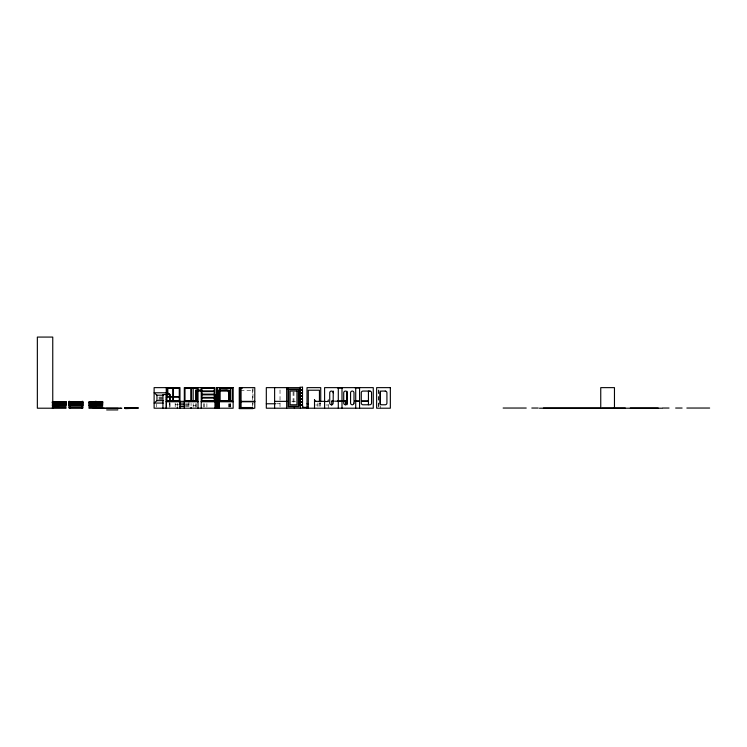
<?xml version="1.0" encoding="UTF-8"?>
<svg xmlns="http://www.w3.org/2000/svg" width="747" height="747" viewBox="0 0 747 747"><rect width="100%" height="100%" fill="white"/><g stroke="black" fill="none" stroke-linecap="round" stroke-linejoin="round"><path stroke-width="0.56" stroke-dasharray="3.73 2.8" d="M240.403 390.382L252.972 390.382M159.232 397.068L164.947 397.068M158.579 397.927L165.442 397.927M159.232 398.777L164.947 398.777M158.579 399.636L165.442 399.636M335.179 400.924L337.457 400.924M291.806 401.354L296.382 401.354M324.796 401.354L328.232 401.354M335.179 401.354L337.457 401.354M324.796 401.783L328.232 401.783M276.595 403.772L280.022 403.772M319.436 403.772L320.724 403.772M185.368 403.922L191.073 403.922M175.19 404.781L178.617 404.781M185.368 404.781L191.073 404.781M315.664 404.995L317.942 404.995M325.944 404.995L328.232 404.995M185.368 405.64L191.073 405.64M193.174 405.789L195.593 405.789M185.368 406.489L191.073 406.489L191.073 403.315M380.279 405.92L380.279 408.207M378.906 389.925L378.906 407.068M378.421 389.925L378.421 407.068M328.232 408.207L328.232 399.636A1.718 1.718 0 0 1 326.514 401.354M320.724 402.493L320.724 407.096M319.436 402.586L319.436 408.207M317.942 402.848L317.942 408.207M293.954 391.895L293.954 402.857M293.095 391.895L293.095 402.857M280.022 389.925L280.022 407.096M252.972 387.637L252.962 406.349M252.281 389.458L252.281 401.877M252.281 403.007L252.281 406.396M230.655 403.688L230.655 407.078M230.496 403.632L230.496 407.068M229.646 403.8L229.646 407.106M229.217 403.707L229.217 407.078M228.629 403.8L228.629 407.106M206.891 403.632L206.891 407.068M204.473 403.669L204.473 407.106M203.464 403.632L203.464 407.106M196.601 403.632L196.601 407.106M195.593 403.623L195.593 408.207M193.174 403.52L193.174 407.404M188.907 401.354L188.907 407.068M177.366 403.315L177.366 406.489M175.19 403.063L175.19 407.068M170.008 402.848L170.008 407.134M169.793 403.632L169.793 407.068M169.522 400.737L169.522 407.348M156.3 403.922L156.3 407.134"/><path stroke-width="1.12" d="M166.497 394.388L167.823 392.782L154.115 392.782L156.954 395.2L163.612 395.2M163.612 400.653L156.954 400.653L154.115 403.063L163.248 403.063M337.84 388.067L342.406 388.067M359.307 388.067L354.732 387.637M201.923 388.328L214.258 388.328M242.177 388.328L239.936 388.328L239.936 407.526L252.281 407.526M286.671 389.01L299.005 389.01L299.005 406.835L288.043 406.835L288.043 387.637M201.139 390.055L195.593 390.055L195.593 400.261M201.923 390.896L214.258 390.896M201.746 391.064L196.601 391.064L196.601 400.495M201.923 391.577L214.258 391.577M167.235 393.641L169.522 393.641L169.522 394.5M201.923 394.155L214.258 394.155M201.923 394.836L214.258 394.836M166.945 396.638L172.772 396.638M173.453 396.638L179.28 396.638M166.945 397.068L172.772 397.068M173.453 397.068L179.28 397.068M201.923 397.413L214.258 397.413M201.923 398.095L214.258 398.095M334.03 400.924L331.752 400.924L331.752 405.089M337.457 400.924L346.981 400.924M354.732 400.924L359.307 400.924M361.585 400.924L368.439 400.924M166.254 401.354L198.02 401.354M201.232 401.354L214.949 401.335M219.441 401.335L233.148 401.354M241.076 401.354L254.783 401.354M274.625 401.354L287.193 401.354M314.515 401.354L325.375 401.354M331.752 401.354L334.03 401.354M337.457 401.354L346.981 401.354M354.732 401.354L359.307 401.354M361.585 401.354L368.439 401.354M69.069 401.606L82.777 401.606M166.254 401.765L179.971 401.765M184.313 401.765L198.02 401.765M201.232 401.765L214.949 401.765M219.441 401.765L233.148 401.765M241.076 401.765L254.783 401.765M69.069 402.035L69.751 402.035M82.095 402.035L82.777 402.035M95.457 402.035L96.139 402.035M52.355 402.465L66.063 402.465M69.069 402.465L82.777 402.465M88.94 402.465L102.656 402.465M52.355 402.512L66.063 402.512M69.069 402.512L82.777 402.512M88.94 402.512L102.656 402.512M69.069 402.932L82.777 402.932M179.766 403.063L184.332 403.063M69.069 403.193L82.777 403.193M69.069 403.623L82.777 403.623M69.069 403.884L82.777 403.884M266.315 403.772L275.456 403.772M307.017 403.772L308.296 403.772M69.069 404.304L82.777 404.304M69.069 404.566L82.777 404.566M179.766 404.781L184.332 404.781M69.069 404.986L82.777 404.986M69.069 405.257L82.777 405.257M299.958 405.21L302.526 405.21L302.955 407.348M69.069 405.677L82.777 405.677M69.069 405.938L82.777 405.938M179.766 406.489L184.332 406.489M302.386 407.348L308.091 407.348L308.091 408.207M69.069 407.526L82.777 407.526M124.572 407.778L138.279 407.778M503.133 408.039L526.233 408.039M531.799 408.039L538.26 408.039M543.386 408.039L600.663 408.039M602.129 408.039L625.314 408.039M630.272 408.039L658.219 408.039M662.57 408.039L669.023 408.039M675.643 408.039L682.104 408.039M686.848 408.039L709.65 408.039M121.864 408.207L88.94 408.207L88.94 407.526L102.656 407.526L102.656 408.207M124.497 408.207L138.279 408.207M239.255 408.207L254.783 408.207L254.783 387.637L239.255 387.637L239.255 408.637L252.962 408.637M539.474 408.207L662.019 408.207M117.624 408.637L121.005 408.207M106.653 409.926L117.802 409.926M614.464 408.207L614.464 387.637L600.747 387.637L600.747 408.207M380.279 391.064L380.279 404.781M368.439 391.064L368.439 404.781M359.568 387.637L359.568 408.207M355.712 387.637L355.712 408.207M346.981 391.279L346.981 404.781M345.459 400.924L345.459 404.781M341.995 387.637L341.995 408.207M338.298 387.637L338.298 408.207M333.265 391.064L333.162 403.063A1.718 1.718 0 0 1 331.444 404.781A1.718 1.718 0 0 1 329.726 403.063L329.726 392.782A1.718 1.718 0 0 1 331.444 391.064A1.718 1.718 0 0 1 333.162 392.782M324.59 408.207L324.59 387.637L373.276 387.637L373.276 408.207L266.315 408.207L266.315 387.637L300.378 387.637L300.378 408.207M320.724 401.466L320.724 387.637L307.017 387.637L307.017 408.207M319.436 401.512L319.436 390.214L308.296 390.214L308.296 408.207M314.515 408.207L314.515 399.636A1.718 1.718 0 0 0 316.233 401.354M294.383 407.348L294.383 408.207M286.671 387.637L286.671 408.207M274.625 387.637L274.625 408.207M241.076 387.637L241.076 408.207M230.655 387.637L230.655 400.299M230.496 387.637L230.496 400.205M229.646 400.495L229.646 392.782L228.843 390.849L226.92 390.055L219.319 390.42L217.956 392.782L217.956 408.207M229.217 400.336L229.217 390.214L218.077 390.214L218.077 408.207M228.629 400.495L228.629 392.782A1.718 1.718 0 0 0 226.92 391.064L220.682 391.064A1.718 1.718 0 0 0 218.974 392.782L218.974 408.207M219.441 387.637L219.441 408.207M216.947 387.637L216.947 408.207M215.902 394.5L215.902 408.207L154.115 408.207L154.115 387.637L179.971 387.637L179.971 408.207M214.949 408.207L214.949 387.637L184.313 387.637L184.313 408.207M214.258 387.637L214.258 400.663L201.923 400.663L201.923 387.637M201.232 387.637L201.232 408.207M198.02 387.637L198.02 408.207M193.174 387.637L193.174 401.251M191.073 407.348L191.073 408.207M177.366 407.348L177.366 408.207M170.008 400.205L170.008 394.5L162.939 394.5L162.939 408.207M169.793 394.5L169.793 400.205M167.823 387.637L167.823 395.07M166.366 394.5L166.366 408.207M166.254 387.637L166.254 408.207M156.954 395.2L156.954 400.653M137.345 408.207L125.421 408.637L125.421 407.778M118.222 408.207L106.233 408.207M105.28 408.207L93.282 408.207M102.656 406.349L88.94 406.349M96.139 408.207L96.139 401.354L95.457 401.354L95.457 408.207M82.095 408.207L82.095 401.354L82.777 401.354L82.777 408.207L69.069 408.207L69.069 401.354L69.751 401.354L69.751 408.207M66.063 406.349L52.355 406.349M52.757 408.207L52.757 337.074L37.35 337.074L37.35 408.207L66.063 408.207L66.063 407.526L52.355 407.526L52.355 408.207M196.601 392.782A1.718 1.718 0 0 1 198.319 391.064M302.526 387.207L299.958 387.207L299.958 389.785L302.526 389.785L302.526 387.207M233.148 387.637L216.789 387.637L216.789 408.207L233.148 408.207L233.148 387.637M390.345 387.637L376.637 387.637L376.637 408.207L390.345 408.207L390.345 387.637M172.772 388.328L166.945 388.328L166.945 400.663L172.772 400.663L172.772 388.328M179.28 388.328L173.453 388.328L173.453 400.663L179.28 400.663L179.28 388.328M190.821 388.328L184.995 388.328L184.995 400.663L190.821 400.663L190.821 388.328M197.339 388.328L191.512 388.328L191.512 400.663L197.339 400.663L197.339 388.328M232.466 388.328L220.122 388.328L220.122 400.663L232.466 400.663L232.466 388.328M298.324 389.701L288.725 389.701L288.725 406.153L298.324 406.153L298.324 389.701M302.526 390.214L299.958 390.214L299.958 392.782L302.526 392.782L302.526 390.214M296.951 391.064L290.097 391.064L290.097 404.781L296.951 404.781L296.951 391.064M369.849 391.064L362.995 391.064A1.718 1.718 0 0 0 361.277 392.782L361.277 403.063A1.718 1.718 0 0 0 362.995 404.781L369.849 404.781A1.718 1.718 0 0 0 371.558 403.063L371.558 392.782A1.718 1.718 0 0 0 369.849 391.064M385.209 391.064L381.782 391.064A1.718 1.718 0 0 0 380.064 392.782L380.064 403.063A1.718 1.718 0 0 0 381.782 404.781L385.209 404.781A1.718 1.718 0 0 0 386.918 403.063L386.918 392.782A1.718 1.718 0 0 0 385.209 391.064M302.526 393.211L299.958 393.211L299.958 395.779L302.526 395.779L302.526 393.211M302.526 396.209L299.958 396.209L299.958 398.777L302.526 398.777L302.526 396.209M302.526 399.206L299.958 399.206L299.958 401.783L302.526 401.783L302.526 399.206M66.063 401.606L52.355 401.606L52.355 402.922L66.063 402.932L66.063 401.625M102.656 401.606L88.94 401.606L88.94 402.922L102.656 402.932L102.656 401.625M302.526 402.213L299.958 402.213L299.958 404.781L302.526 404.781L302.526 402.213M66.063 403.193L52.355 403.613L66.063 403.203M102.656 403.193L88.94 403.613L102.656 403.203M66.063 403.884L52.355 404.295L66.063 403.894M102.656 403.884L88.94 404.295L102.656 403.894M66.063 404.566L52.355 404.986L66.063 404.575M102.656 404.566L88.94 404.986L102.656 404.575M66.063 405.257L52.355 405.668L66.063 405.257M102.656 405.257L88.94 405.668L102.656 405.257M353.994 403.063L353.994 392.782A1.718 1.718 0 0 0 352.285 391.064A1.718 1.718 0 0 0 350.567 392.782L350.567 403.063A1.718 1.718 0 0 0 352.285 404.781A1.718 1.718 0 0 0 353.994 403.063M347.14 403.063L347.14 392.782A1.718 1.718 0 0 0 345.431 391.064A1.718 1.718 0 0 0 343.713 392.782L343.713 403.063A1.718 1.718 0 0 0 345.431 404.781A1.718 1.718 0 0 0 347.14 403.063"/></g></svg>
